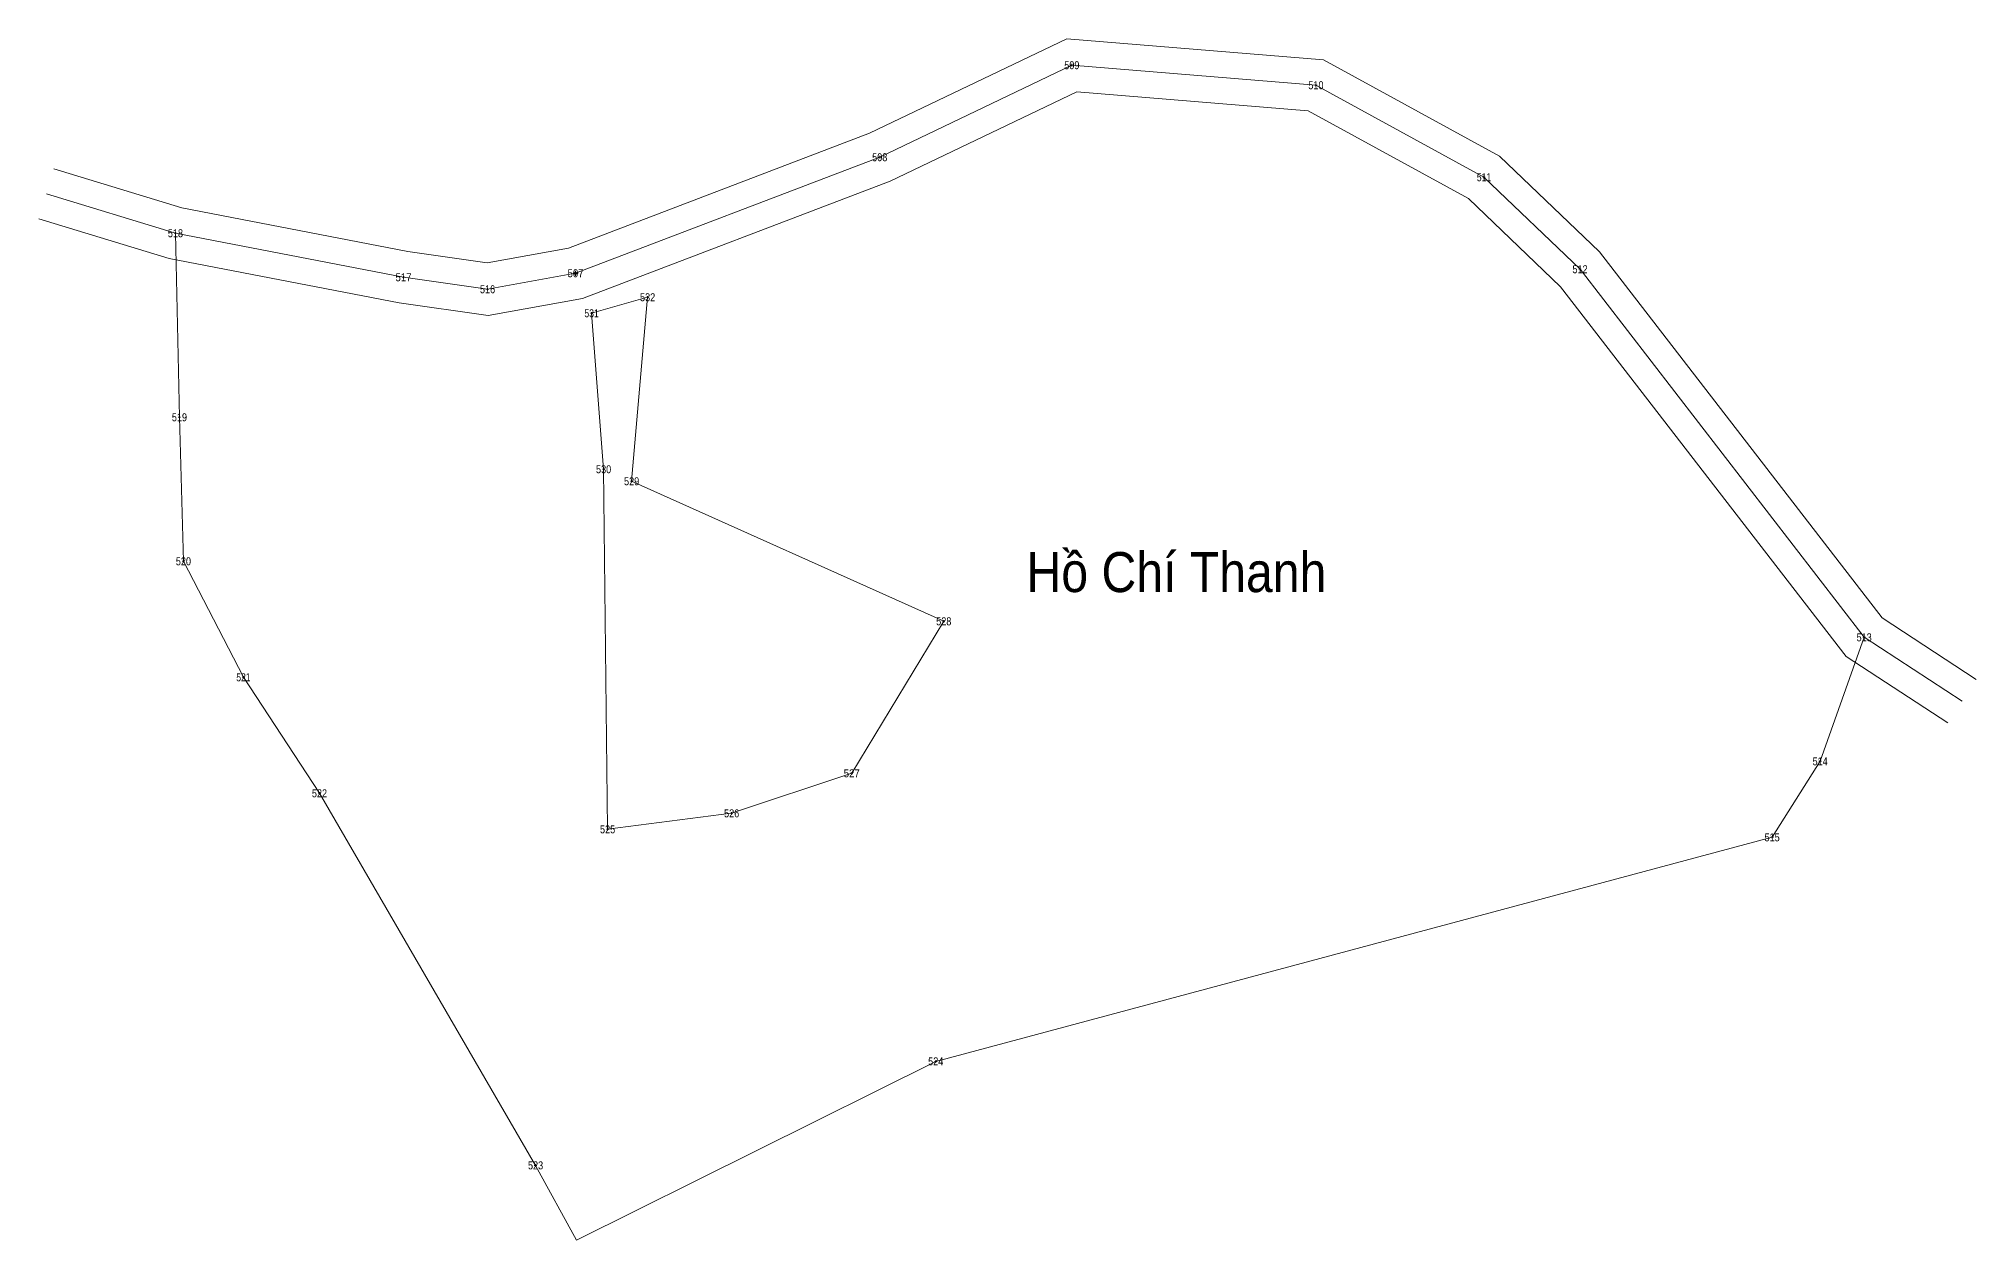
# Model space of a CAD drawing. Header units: centimetres. Extents: x 554285 to 558461, y 1848256 to 1849650.
# Drawn here: x 557976.8 to 558461, y 1848960.3 to 1849260.6 of the extents above; entities that cross this region are included whole.
import ezdxf
from ezdxf.enums import TextEntityAlignment as Align

# ---------------------------------------------------------------- set-up
doc = ezdxf.new("R2010")
doc.units = ezdxf.units.CM
doc.header["$LTSCALE"] = 0.8
doc.header["$PDMODE"] = 32
doc.header["$PDSIZE"] = 0.4
for name, color, linetype, lineweight in [('10', 7, 'Continuous', 13), ('11', 7, 'Continuous', 13), ('6', 7, 'Continuous', 13)]:
    doc.layers.add(name, color=color, linetype=linetype, lineweight=lineweight)
doc.layers.add('12', color=7, linetype='Continuous')

msp = doc.modelspace()

# ---------------------------------------------------------------- linework, layer by layer
at = {"layer": '10'}
for p, q in [((558110.69, 1849202), (558110.38, 1849202)), ((558111, 1849202.62), (558111, 1849202.31)), ((558111, 1849201.69), (558111, 1849201.37)), ((558111.62, 1849202), (558111.31, 1849202))]:
    msp.add_line(p, q, dxfattribs=at)
msp.add_circle((558111, 1849202), 0.312, dxfattribs=at)
msp.add_point((558111, 1849202), dxfattribs=at)
at = {"layer": '11'}
for p, q in [((558235.31, 1849254), (558234.69, 1849254)), ((558235, 1849254.31), (558235, 1849253.69)), ((558296, 1849249.31), (558296, 1849248.69)), ((558296.31, 1849249), (558295.69, 1849249)), ((558187.31, 1849231), (558186.69, 1849231)), ((558187, 1849231.31), (558187, 1849230.69)), ((558338.31, 1849226), (558337.69, 1849226)), ((558338, 1849226.31), (558338, 1849225.69)), ((558011.31, 1849212), (558010.69, 1849212)), ((558011, 1849212.31), (558011, 1849211.69)), ((558068.31, 1849201), (558067.69, 1849201)), ((558068, 1849201.31), (558068, 1849200.69)), ((558111.31, 1849202), (558110.69, 1849202)), ((558111, 1849202.31), (558111, 1849201.69)), ((558362.31, 1849203), (558361.69, 1849203)), ((558362, 1849203.31), (558362, 1849202.69)), ((558089.31, 1849198), (558088.69, 1849198)), ((558089, 1849198.31), (558089, 1849197.69)), ((558129.31, 1849196), (558128.69, 1849196)), ((558129, 1849196.31), (558129, 1849195.69)), ((558115.31, 1849192), (558114.69, 1849192)), ((558115, 1849192.31), (558115, 1849191.69)), ((558012.31, 1849166), (558011.69, 1849166)), ((558012, 1849166.31), (558012, 1849165.69)), ((558118.31, 1849153), (558117.69, 1849153)), ((558118, 1849153.31), (558118, 1849152.69)), ((558125.31, 1849150), (558124.69, 1849150)), ((558125, 1849150.31), (558125, 1849149.69)), ((558013.31, 1849130), (558012.69, 1849130)), ((558013, 1849130.31), (558013, 1849129.69)), ((558203.31, 1849115), (558202.69, 1849115)), ((558203, 1849115.31), (558203, 1849114.69)), ((558433.31, 1849111), (558432.69, 1849111)), ((558433, 1849111.31), (558433, 1849110.69)), ((558028.31, 1849101), (558027.69, 1849101)), ((558028, 1849101.31), (558028, 1849100.69)), ((558422.31, 1849080), (558421.69, 1849080)), ((558422, 1849080.31), (558422, 1849079.69)), ((558180.31, 1849077), (558179.69, 1849077)), ((558180, 1849077.31), (558180, 1849076.69)), ((558047.31, 1849072), (558046.69, 1849072)), ((558047, 1849072.31), (558047, 1849071.69)), ((558150.31, 1849067), (558149.69, 1849067)), ((558150, 1849067.31), (558150, 1849066.69)), ((558119.31, 1849063), (558118.69, 1849063)), ((558119, 1849063.31), (558119, 1849062.69)), ((558410.31, 1849061), (558409.69, 1849061)), ((558410, 1849061.31), (558410, 1849060.69)), ((558201.31, 1849005), (558200.69, 1849005)), ((558201, 1849005.31), (558201, 1849004.69)), ((558101.31, 1848979), (558100.69, 1848979)), ((558101, 1848979.31), (558101, 1848978.69))]:
    msp.add_line(p, q, dxfattribs=at)
at = {"layer": '6'}
for p, q in [((558011, 1849212), (557978.75, 1849221.85)), ((558115, 1849192), (558129, 1849196)), ((558115, 1849192), (558118, 1849153))]:
    msp.add_line(p, q, dxfattribs=at)
for points in [[(557980.65, 1849228.07), (558012.57, 1849218.32), (558069.08, 1849207.41), (558088.88, 1849204.58), (558109.25, 1849208.29), (558184.43, 1849236.98), (558233.78, 1849260.62), (558297.91, 1849255.37), (558341.88, 1849231.29), (558366.85, 1849207.36), (558437.47, 1849115.84), (558461.01, 1849100.47)], [(557978.75, 1849221.85), (558011, 1849212), (558068, 1849201), (558089, 1849198), (558111, 1849202), (558187, 1849231), (558235, 1849254), (558296, 1849249), (558338, 1849226), (558362, 1849203), (558433, 1849111), (558457.46, 1849095.03)], [(557978.75, 1849221.85), (558011, 1849212), (558068, 1849201), (558089, 1849198), (558111, 1849202), (558187, 1849231), (558235, 1849254), (558296, 1849249), (558338, 1849226), (558362, 1849203), (558433, 1849111), (558457.46, 1849095.03)], [(558111, 1849202), (558187, 1849231), (558235, 1849254), (558296, 1849249), (558338, 1849226), (558362, 1849203), (558433, 1849111), (558457.46, 1849095.03)], [(557976.85, 1849215.63), (558009.43, 1849205.68), (558066.92, 1849194.59), (558089.12, 1849191.42), (558112.75, 1849195.71), (558189.57, 1849225.02), (558236.22, 1849247.38), (558294.09, 1849242.63), (558334.12, 1849220.71), (558357.15, 1849198.64), (558428.53, 1849106.16), (558453.91, 1849089.59)], [(558111, 1849202), (558089, 1849198), (558068, 1849201), (558011, 1849212), (558012, 1849166), (558013, 1849130), (558028, 1849101), (558047, 1849072), (558101, 1848979), (558111.24, 1848960.28)], [(558129, 1849196), (558125, 1849150), (558203, 1849115), (558180, 1849077), (558150, 1849067), (558119, 1849063), (558118, 1849153)], [(558433, 1849111), (558422, 1849080), (558410, 1849061)], [(558410, 1849061), (558201, 1849005), (558111.24, 1848960.28)]]:
    msp.add_lwpolyline(points, dxfattribs=at)

# ---------------------------------------------------------------- texts
at = {"layer": '12'}
for s, width, p in [('509', 0.85, (558235.005, 1849253)), ('510', 0.85, (558296.005, 1849248)), ('508', 0.85, (558187.005, 1849230)), ('511', 0.8, (558338, 1849225)), ('518', 0.85, (558011.005, 1849211)), ('517', 0.9, (558068, 1849200)), ('507', 0.9, (558111, 1849201)), ('512', 0.85, (558362, 1849202)), ('516', 0.85, (558089, 1849197)), ('532', 0.85, (558129, 1849195)), ('531', 0.8, (558115, 1849191)), ('519', 0.85, (558012.005, 1849165)), ('530', 0.85, (558118.005, 1849152)), ('529', 0.85, (558125.005, 1849149)), ('520', 0.85, (558013.005, 1849129)), ('528', 0.85, (558203.005, 1849114)), ('513', 0.85, (558433, 1849110)), ('521', 0.8, (558028, 1849100)), ('514', 0.85, (558422, 1849079)), ('527', 0.9, (558180, 1849076)), ('522', 0.85, (558047, 1849071)), ('526', 0.85, (558150, 1849066)), ('525', 0.85, (558119, 1849062)), ('515', 0.85, (558410, 1849060)), ('524', 0.85, (558201, 1849004)), ('523', 0.85, (558101, 1848978))]:
    msp.add_text(s, height=2, dxfattribs=dict(at, width=width)).set_placement(p, align=Align.CENTER)
at = {"layer": '6', "width": 0.9}
msp.add_text('Hå ChÝ Thanh', height=10, dxfattribs=at).set_placement((558261.15, 1849122.3), align=Align.CENTER)

doc.saveas('drawing.dxf')
